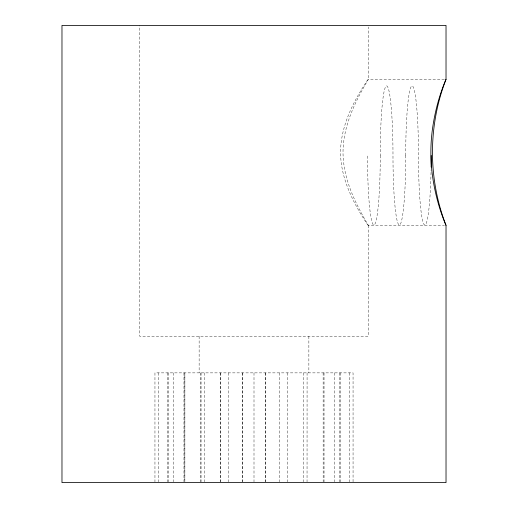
<?xml version="1.0" encoding="UTF-8"?>
<svg xmlns="http://www.w3.org/2000/svg" width="508" height="508" viewBox="0 0 508 508"><rect width="100%" height="100%" fill="white"/><g stroke="black" fill="none" stroke-linecap="round" stroke-linejoin="round"><path stroke-width="0.38" stroke-dasharray="2.54 1.91" d="M444.392 79.191L368.256 79.191L368.217 79.648C355.022 101.702 343.16 125.971 343.008 152.343C343.16 178.721 355.022 202.984 368.217 225.038L368.256 225.495L444.392 225.495M368.256 225.495L367.513 224.593C353.257 203.048 340.728 178.829 340.531 152.343C340.728 125.857 353.257 101.638 367.513 80.093L368.262 79.299L368.262 26.988M368.262 225.387L368.262 336.296L139.738 336.296L139.738 25.4M353.06 481.813L353.06 372.872L154.953 372.872L154.953 481.813M349.669 372.872L349.669 481.813M340.417 372.872L340.411 481.813M339.776 372.872L339.776 481.813M334.512 372.872L334.537 481.813M324.034 372.872L324.034 481.813M323.132 372.872L323.164 481.813M308.864 336.296L308.864 372.872M307.08 372.872L307.042 481.813M303.524 372.872L303.524 481.813M287.331 372.872L287.376 481.813M279.635 372.872L279.635 481.813M265.405 372.872L265.405 481.813M265.354 372.872L265.354 481.813M254 372.872L254 481.813M242.646 372.872L242.646 481.813M242.595 372.872L242.595 481.813M228.365 372.872L228.365 481.813M220.669 372.872L220.669 481.813M220.624 372.872L220.624 481.813M204.476 372.872L204.476 481.813M200.958 372.872L200.958 481.813M200.92 372.872L200.92 481.813M199.136 336.296L199.136 372.872M183.966 372.872L183.966 481.813M173.463 372.872L173.488 481.813M168.224 372.872L168.224 481.813M167.583 372.872L167.589 481.813M158.331 372.872L158.331 481.813M405.74 155.467A69.386 6.382 90 0 1 399.364 225.031A69.386 6.382 90 0 1 392.982 155.467A69.386 6.382 -90 0 0 386.62 85.903A69.386 6.382 -90 0 0 380.244 155.467M380.257 155.467A69.386 6.382 -90 0 1 373.882 225.031A69.386 6.382 -90 0 1 367.5 155.467M405.721 155.467A69.386 6.382 90 0 1 412.102 85.903A69.386 6.382 90 0 1 418.484 155.467A69.386 6.382 -90 0 0 424.174 224.65A69.386 6.382 -90 0 0 431.082 169.939M184.868 481.813L184.868 372.872L184.836 481.813"/><path stroke-width="0.76" d="M446.024 79.312C427.952 125.901 427.952 178.784 446.024 225.374L446.024 482.6L61.976 482.6L61.976 25.4L446.024 25.4L446.024 79.312C439.306 94.888 434.689 112.586 432.371 129.737C430.384 144.729 430.384 159.957 432.371 174.949C434.683 192.107 439.312 209.791 446.024 225.374M431.222 155.467A69.386 6.382 -90 0 1 431.133 167.075"/></g></svg>
